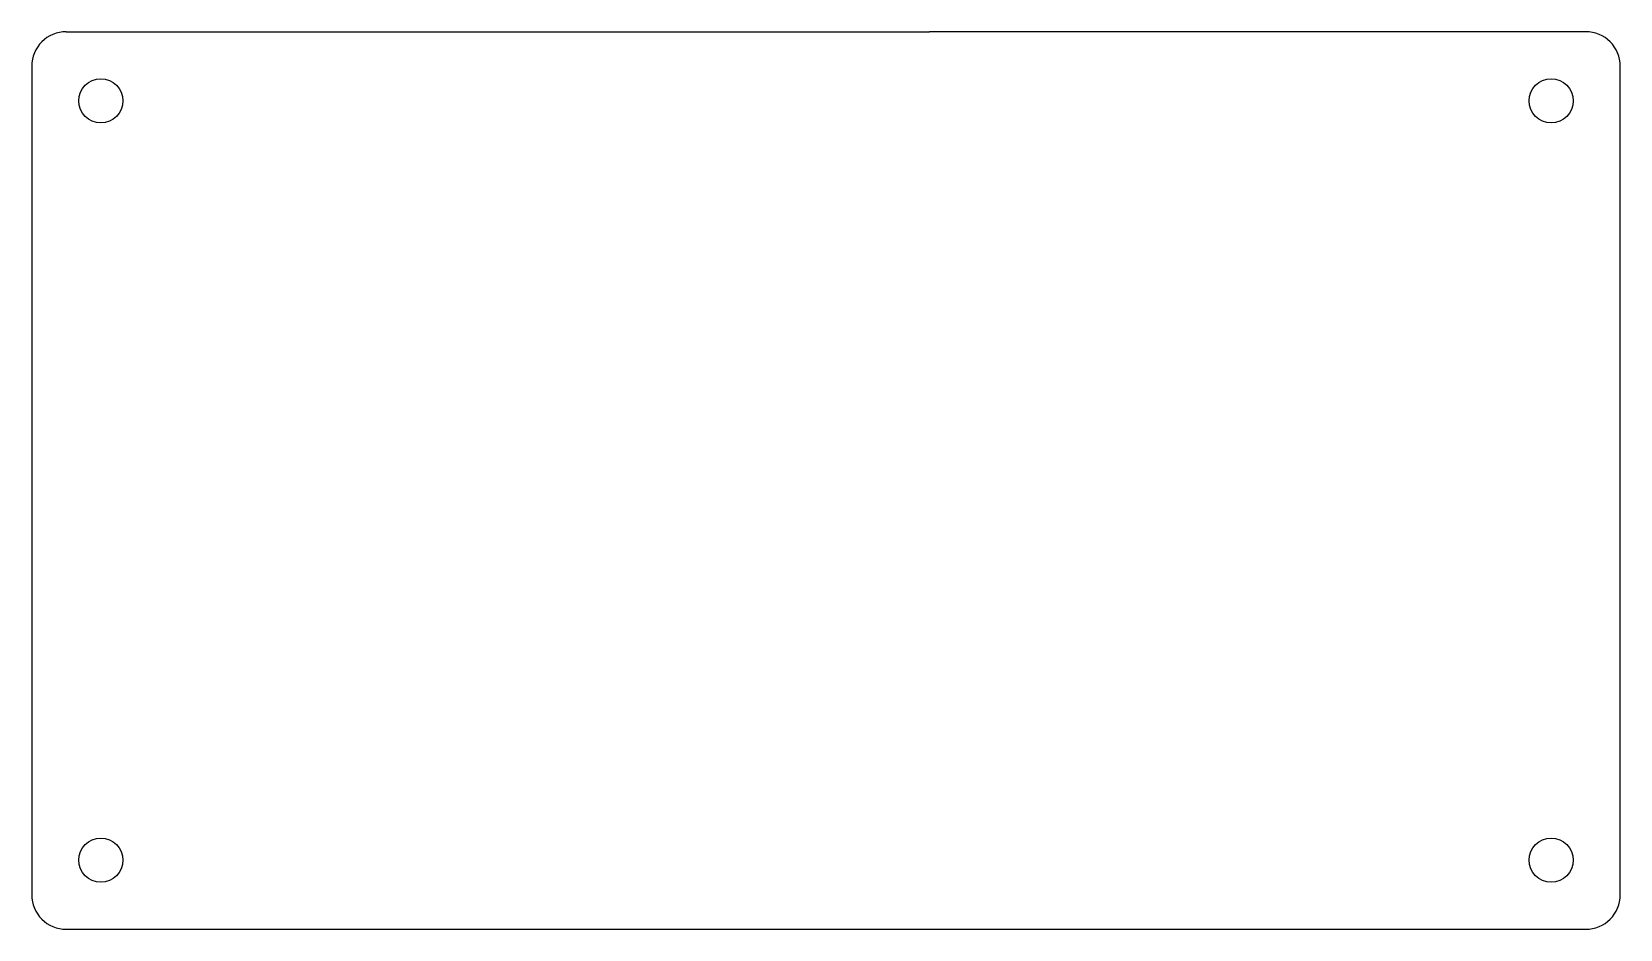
# Model space of a CAD drawing. Header units: millimetres. Extents: x 0 to 230, y 0 to 130.
import ezdxf

# ---------------------------------------------------------------- set-up
doc = ezdxf.new("R2010")
doc.units = ezdxf.units.MM
doc.layers.add('Body003', color=7, linetype='CONTINUOUS')

msp = doc.modelspace()

# ---------------------------------------------------------------- linework, layer by layer
at = {"layer": 'Body003'}
for p, q in [((5, 130, -5.6), (5, 130, -3.6)), ((5, 130, -5.6), (5, 130, -3.6)), ((5, 130, -5.6), (100, 130, -5.6)), ((5, 130, -3.6), (100, 130, -3.6)), ((5, 130, -5.6), (100, 130, -5.6)), ((5, 130, -3.6), (100, 130, -3.6)), ((100, 130, -5.6), (100, 130, -3.6)), ((100, 130, -5.6), (130, 130, -5.6)), ((100, 130, -3.6), (130, 130, -3.6)), ((100, 130, -5.6), (100, 130, -3.6)), ((100, 130, -5.6), (130, 130, -5.6)), ((100, 130, -3.6), (130, 130, -3.6)), ((130, 130, -5.6), (130, 130, -3.6)), ((225, 130, -5.6), (130, 130, -5.6)), ((225, 130, -3.6), (130, 130, -3.6)), ((130, 130, -5.6), (130, 130, -3.6)), ((225, 130, -5.6), (130, 130, -5.6)), ((225, 130, -3.6), (130, 130, -3.6)), ((225, 130, -5.6), (225, 130, -3.6)), ((225, 130, -5.6), (225, 130, -3.6)), ((0, 125, -5.6), (0, 125, -3.6)), ((0, 125, -5.6), (0, 125, -3.6)), ((0, 125, -5.6), (0, 5, -5.6)), ((0, 125, -3.6), (0, 5, -3.6)), ((0, 125, -5.6), (0, 5, -5.6)), ((0, 125, -3.6), (0, 5, -3.6)), ((230, 125, -5.6), (230, 125, -3.6)), ((230, 5, -5.6), (230, 125, -5.6)), ((230, 5, -3.6), (230, 125, -3.6)), ((230, 125, -5.6), (230, 125, -3.6)), ((230, 5, -5.6), (230, 125, -5.6)), ((230, 5, -3.6), (230, 125, -3.6)), ((13.2, 120, -5.6), (13.2, 120, -3.6)), ((13.2, 120, -5.6), (13.2, 120, -3.6)), ((223.2, 120, -5.6), (223.2, 120, -3.6)), ((223.2, 120, -5.6), (223.2, 120, -3.6)), ((13.2, 10, -5.6), (13.2, 10, -3.6)), ((13.2, 10, -5.6), (13.2, 10, -3.6)), ((223.2, 10, -5.6), (223.2, 10, -3.6)), ((223.2, 10, -5.6), (223.2, 10, -3.6)), ((0, 5, -5.6), (0, 5, -3.6)), ((0, 5, -5.6), (0, 5, -3.6)), ((230, 5, -5.6), (230, 5, -3.6)), ((230, 5, -5.6), (230, 5, -3.6)), ((5, -0.000003, -5.6), (5, -0.000003, -3.6)), ((5, -0.000003, -5.6), (5, -0.000003, -3.6)), ((5, -0.000003, -5.6), (225, -0.000003, -5.6)), ((5, -0.000003, -3.6), (225, -0.000003, -3.6)), ((5, -0.000003, -5.6), (225, -0.000003, -5.6)), ((5, -0.000003, -3.6), (225, -0.000003, -3.6)), ((225, -0.000003, -5.6), (225, -0.000003, -3.6)), ((225, -0.000003, -5.6), (225, -0.000003, -3.6))]:
    msp.add_line(p, q, dxfattribs=at)
for centre in [(10, 120), (10, 120), (10, 120), (10, 120), (220, 120), (220, 120), (220, 120), (220, 120), (10, 10), (10, 10), (10, 10), (10, 10), (220, 10), (220, 10), (220, 10), (220, 10)]:
    msp.add_circle(centre, 3.2, dxfattribs=at)
for centre, start, end in [((5, 125, -5.6), 90, 180), ((5, 125, -3.6), 90, 180), ((5, 125, -5.6), 90, 180), ((5, 125, -3.6), 90, 180), ((225, 125, -5.6), 0, 90), ((225, 125, -3.6), 0, 90), ((225, 125, -5.6), 0, 90), ((225, 125, -3.6), 0, 90), ((5, 5, -5.6), 180, -90), ((5, 5, -3.6), 180, -90), ((5, 5, -5.6), 180, -90), ((5, 5, -3.6), 180, -90), ((225, 5, -5.6), -90, 0), ((225, 5, -3.6), -90, 0), ((225, 5, -5.6), -90, 0), ((225, 5, -3.6), -90, 0)]:
    msp.add_arc(centre, 5, start, end, dxfattribs=at)

doc.saveas('drawing.dxf')
